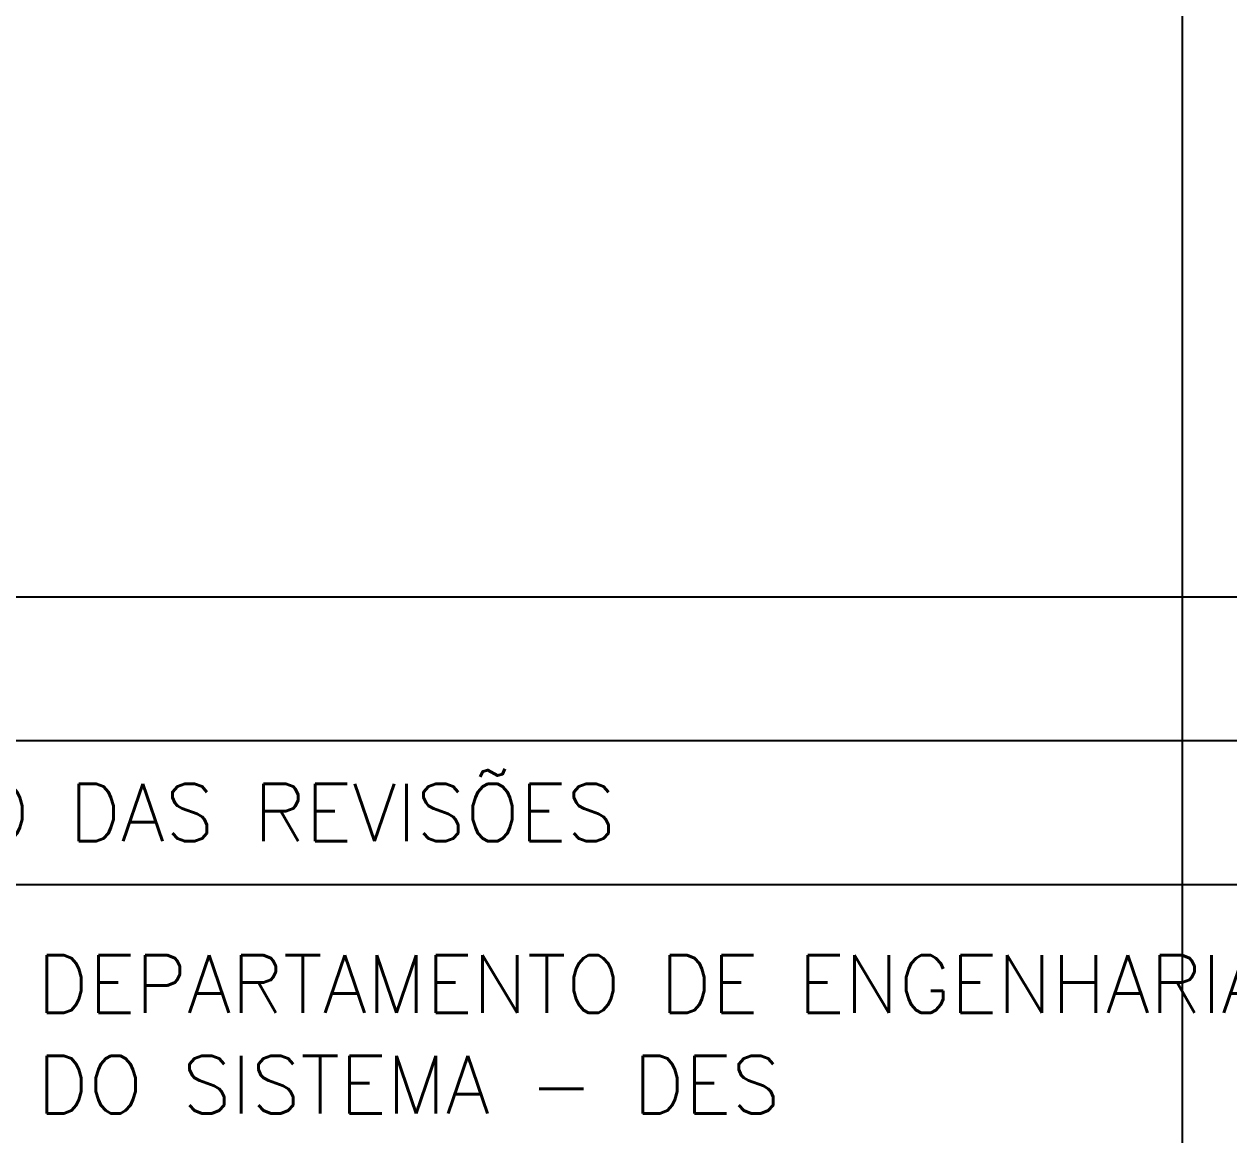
# Model space of a CAD drawing. Header units: millimetres. Extents: x 0 to 420, y 0 to 297.
# Drawn here: x 269.69 to 311.63, y 36.28 to 74.93 of the extents above; entities that cross this region are included whole.
import ezdxf
from ezdxf.enums import TextEntityAlignment as Align

# ---------------------------------------------------------------- set-up
doc = ezdxf.new("R2010")
doc.units = ezdxf.units.MM
doc.layers.add('-3', color=7, linetype='Continuous')
doc.layers.add('1', color=7, linetype='Continuous')
doc.styles.add('RA100', font='ROMANS.SHX', dxfattribs={"height": 2.5})
doc.styles.add('RA80', font='ROMANS.SHX')

msp = doc.modelspace()

# ---------------------------------------------------------------- linework, layer by layer
at = {"layer": '-3'}
msp.add_line((310, 287), (310, 28.4), dxfattribs=at)
at = {"layer": '1', "color": 2}
for p, q in [((410, 54.987), (235, 54.987)), ((410, 49.994), (235, 49.994))]:
    msp.add_line(p, q, dxfattribs=at)
at = {"layer": '1', "color": 6}
msp.add_line((25, 45), (410, 45), dxfattribs=at)

# ---------------------------------------------------------------- texts
at = {"layer": '1', "style": 'RA100'}
msp.add_text('DISCRIMINAÇÃO DAS REVISÕES', height=2, dxfattribs=at).set_placement((250, 47.497), align=Align.MIDDLE_LEFT)
at = {"layer": '1', "style": 'RA80'}
for s, p in [('DEPARTAMENTO DE ENGENHARIA', (270.139, 40.531)), ('DO SISTEMA - DES', (270.139, 37.031))]:
    msp.add_text(s, height=2, dxfattribs=at).set_placement(p)

doc.saveas('drawing.dxf')
